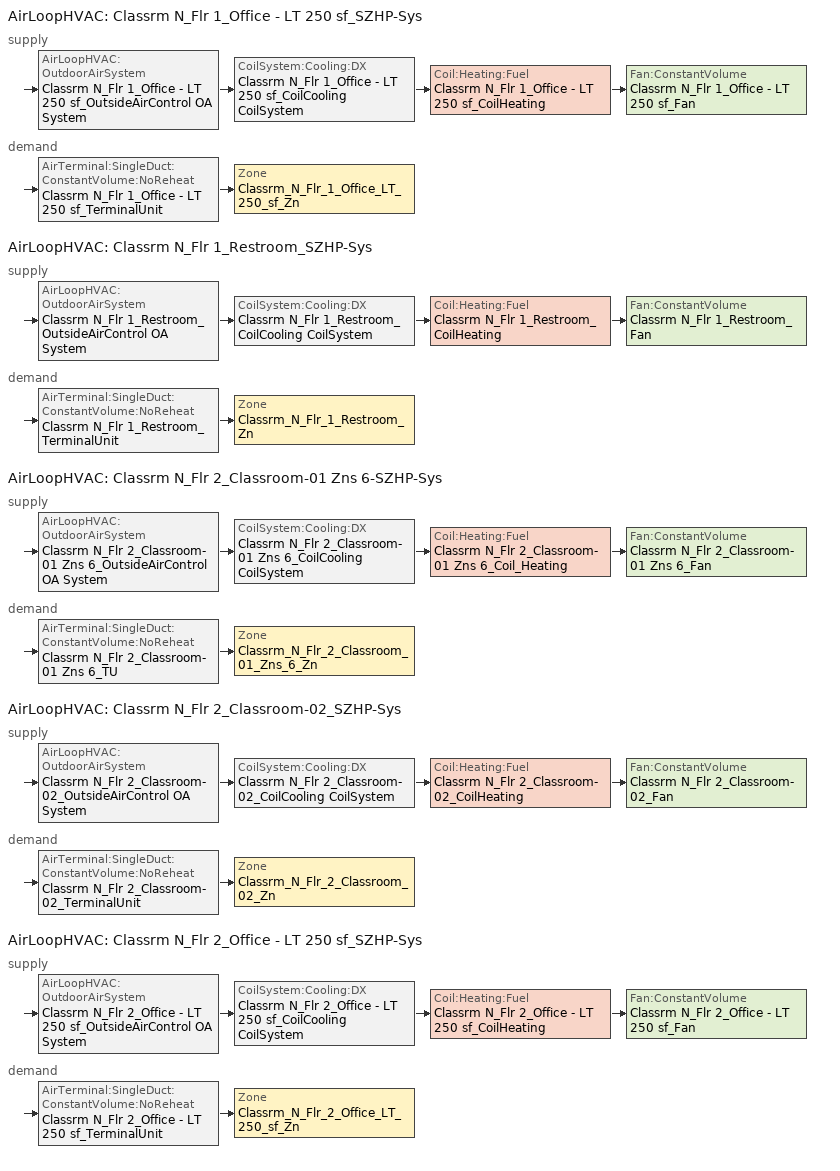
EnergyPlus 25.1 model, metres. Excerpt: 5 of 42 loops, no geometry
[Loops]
AirLoopHVAC 'Classrm N_Flr 1_Office - LT 250 sf_SZHP-Sys'
 supply: AirLoopHVAC:OutdoorAirSystem 'Classrm N_Flr 1_Office - LT 250 sf_OutsideAirControl OA System' > CoilSystem:Cooling:DX 'Classrm N_Flr 1_Office - LT 250 sf_CoilCooling CoilSystem' > Coil:Heating:Fuel 'Classrm N_Flr 1_Office - LT 250 sf_CoilHeating' > Fan:ConstantVolume 'Classrm N_Flr 1_Office - LT 250 sf_Fan'
 demand: AirTerminal:SingleDuct:ConstantVolume:NoReheat 'Classrm N_Flr 1_Office - LT 250 sf_TerminalUnit' > Zone 'Classrm_N_Flr_1_Office_LT_250_sf_Zn'
AirLoopHVAC 'Classrm N_Flr 1_Restroom_SZHP-Sys'
 supply: AirLoopHVAC:OutdoorAirSystem 'Classrm N_Flr 1_Restroom_OutsideAirControl OA System' > CoilSystem:Cooling:DX 'Classrm N_Flr 1_Restroom_CoilCooling CoilSystem' > Coil:Heating:Fuel 'Classrm N_Flr 1_Restroom_CoilHeating' > Fan:ConstantVolume 'Classrm N_Flr 1_Restroom_Fan'
 demand: AirTerminal:SingleDuct:ConstantVolume:NoReheat 'Classrm N_Flr 1_Restroom_TerminalUnit' > Zone 'Classrm_N_Flr_1_Restroom_Zn'
AirLoopHVAC 'Classrm N_Flr 2_Classroom-01 Zns 6-SZHP-Sys'
 supply: AirLoopHVAC:OutdoorAirSystem 'Classrm N_Flr 2_Classroom-01 Zns 6_OutsideAirControl OA System' > CoilSystem:Cooling:DX 'Classrm N_Flr 2_Classroom-01 Zns 6_CoilCooling CoilSystem' > Coil:Heating:Fuel 'Classrm N_Flr 2_Classroom-01 Zns 6_Coil_Heating' > Fan:ConstantVolume 'Classrm N_Flr 2_Classroom-01 Zns 6_Fan'
 demand: AirTerminal:SingleDuct:ConstantVolume:NoReheat 'Classrm N_Flr 2_Classroom-01 Zns 6_TU' > Zone 'Classrm_N_Flr_2_Classroom_01_Zns_6_Zn'
AirLoopHVAC 'Classrm N_Flr 2_Classroom-02_SZHP-Sys'
 supply: AirLoopHVAC:OutdoorAirSystem 'Classrm N_Flr 2_Classroom-02_OutsideAirControl OA System' > CoilSystem:Cooling:DX 'Classrm N_Flr 2_Classroom-02_CoilCooling CoilSystem' > Coil:Heating:Fuel 'Classrm N_Flr 2_Classroom-02_CoilHeating' > Fan:ConstantVolume 'Classrm N_Flr 2_Classroom-02_Fan'
 demand: AirTerminal:SingleDuct:ConstantVolume:NoReheat 'Classrm N_Flr 2_Classroom-02_TerminalUnit' > Zone 'Classrm_N_Flr_2_Classroom_02_Zn'
AirLoopHVAC 'Classrm N_Flr 2_Office - LT 250 sf_SZHP-Sys'
 supply: AirLoopHVAC:OutdoorAirSystem 'Classrm N_Flr 2_Office - LT 250 sf_OutsideAirControl OA System' > CoilSystem:Cooling:DX 'Classrm N_Flr 2_Office - LT 250 sf_CoilCooling CoilSystem' > Coil:Heating:Fuel 'Classrm N_Flr 2_Office - LT 250 sf_CoilHeating' > Fan:ConstantVolume 'Classrm N_Flr 2_Office - LT 250 sf_Fan'
 demand: AirTerminal:SingleDuct:ConstantVolume:NoReheat 'Classrm N_Flr 2_Office - LT 250 sf_TerminalUnit' > Zone 'Classrm_N_Flr_2_Office_LT_250_sf_Zn'
[DesignSpecification:OutdoorAir] Outdoor Air Method=Maximum; Outdoor Air Flow per Person {m3/s-person}=7.07921e-05; Outdoor Air Flow per Zone Floor Area {m3/s-m2}=0.000762; Outdoor Air Flow per Zone {m3/s}=0; Outdoor Air Flow Air Changes per Hour {1/hr}=0; Outdoor Air Schedule=SchoolK8ClassroomHVACAvail
DSOA_Classrm_N_Flr_1_Office_LT_250_sf_Zn; DSOA_Classrm_N_Flr_2_Office_LT_250_sf_Zn; DSOA_Classrm_N_Flr_1_Restroom_Zn; DSOA_Classrm_N_Flr_2_Classroom_01_Zns_6_Zn; DSOA_Classrm_N_Flr_2_Classroom_02_Zn
[Sizing:Zone] Zone Cooling Design Supply Air Temperature Input Method=TemperatureDifference; Zone Cooling Design Supply Air Temperature {C}=14; Zone Cooling Design Supply Air Temperature Difference {deltaC}=11.1111; Zone Heating Design Supply Air Temperature Input Method=TemperatureDifference; Zone Heating Design Supply Air Temperature {C}=40; Zone Heating Design Supply Air Temperature Difference {deltaC}=13.8889; Zone Cooling Design Supply Air Humidity Ratio {kgWater/kgDryAir}=0.0085; Zone Heating Design Supply Air Humidity Ratio {kgWater/kgDryAir}=0.008; Zone Heating Sizing Factor=1; Zone Cooling Sizing Factor=1; Cooling Design Air Flow Method=DesignDay; Cooling Design Air Flow Rate {m3/s}=0; Cooling Minimum Air Flow per Zone Floor Area {m3/s-m2}=0; Cooling Minimum Air Flow {m3/s}=0; Cooling Minimum Air Flow Fraction=0; Heating Design Air Flow Method=DesignDay; Heating Design Air Flow Rate {m3/s}=0; Heating Maximum Air Flow per Zone Floor Area {m3/s-m2}=0; Heating Maximum Air Flow {m3/s}=0; Heating Maximum Air Flow Fraction=0; Account for Dedicated Outdoor Air System=No; Zone Load Sizing Method=Sensible Load Only No Latent Load; Zone Latent Cooling Design Supply Air Humidity Ratio Input Method=HumidityRatioDifference; Zone Cooling Design Supply Air Humidity Ratio Difference {kgWater/kgDryAir}=0.005; Zone Latent Heating Design Supply Air Humidity Ratio Input Method=HumidityRatioDifference; Zone Humidification Design Supply Air Humidity Ratio Difference {kgWater/kgDryAir}=0.005
Name | Design Specification Outdoor Air Object
Classrm_N_Flr_1_Office_LT_250_sf_Zn | DSOA_Classrm_N_Flr_1_Office_LT_250_sf_Zn
Classrm_N_Flr_1_Restroom_Zn | DSOA_Classrm_N_Flr_1_Restroom_Zn
Classrm_N_Flr_2_Classroom_01_Zns_6_Zn | DSOA_Classrm_N_Flr_2_Classroom_01_Zns_6_Zn
Classrm_N_Flr_2_Classroom_02_Zn | DSOA_Classrm_N_Flr_2_Classroom_02_Zn
Classrm_N_Flr_2_Office_LT_250_sf_Zn | DSOA_Classrm_N_Flr_2_Office_LT_250_sf_Zn
[Sizing:System] Type of Load to Size On=Sensible; Design Outdoor Air Flow Rate {m3/s}=Autosize; Central Heating Maximum System Air Flow Ratio=1; Preheat Design Temperature {C}=5.68434e-14; Preheat Design Humidity Ratio {kgWater/kgDryAir}=0; Precool Design Temperature {C}=5.68434e-14; Precool Design Humidity Ratio {kgWater/kgDryAir}=0; Central Cooling Design Supply Air Temperature {C}=12.7778; Central Heating Design Supply Air Temperature {C}=35; Type of Zone Sum to Use=NonCoincident; 100% Outdoor Air in Cooling=No; 100% Outdoor Air in Heating=No; Central Cooling Design Supply Air Humidity Ratio {kgWater/kgDryAir}=0.0085; Central Heating Design Supply Air Humidity Ratio {kgWater/kgDryAir}=0.008; Cooling Supply Air Flow Rate Method=DesignDay; Cooling Supply Air Flow Rate {m3/s}=0; Cooling Supply Air Flow Rate Per Floor Area {m3/s-m2}=0.00996765; Cooling Fraction of Autosized Cooling Supply Air Flow Rate=1; Cooling Supply Air Flow Rate Per Unit Cooling Capacity {m3/s-W}=3.94755e-05; Heating Supply Air Flow Rate Method=DesignDay; Heating Supply Air Flow Rate {m3/s}=0; Heating Supply Air Flow Rate Per Floor Area {m3/s-m2}=0.00996765; Heating Fraction of Autosized Heating Supply Air Flow Rate=1; Heating Fraction of Autosized Cooling Supply Air Flow Rate=1; Heating Supply Air Flow Rate Per Unit Heating Capacity {m3/s-W}=3.15882e-05; System Outdoor Air Method=ZoneSum; Zone Maximum Outdoor Air Fraction=1; Cooling Design Capacity Method=CoolingDesignCapacity; Cooling Design Capacity {W}=Autosize; Cooling Design Capacity Per Floor Area {W/m2}=234.7; Fraction of Autosized Cooling Design Capacity=1; Heating Design Capacity Method=HeatingDesignCapacity; Heating Design Capacity {W}=Autosize; Heating Design Capacity Per Floor Area {W/m2}=157; Fraction of Autosized Heating Design Capacity=1; Central Cooling Capacity Control Method=OnOff; Occupant Diversity=Autosize
Classrm N_Flr 1_Office - LT 250 sf_SZHP-Sys; Classrm N_Flr 1_Restroom_SZHP-Sys; Classrm N_Flr 2_Classroom-01 Zns 6-SZHP-Sys; Classrm N_Flr 2_Classroom-02_SZHP-Sys; Classrm N_Flr 2_Office - LT 250 sf_SZHP-Sys
[AirTerminal:SingleDuct:ConstantVolume:NoReheat] Availability Schedule=Always On Discrete; Maximum Air Flow Rate {m3/s}=Autosize
Classrm N_Flr 1_Office - LT 250 sf_TerminalUnit; Classrm N_Flr 1_Restroom_TerminalUnit; Classrm N_Flr 2_Classroom-01 Zns 6_TU; Classrm N_Flr 2_Classroom-02_TerminalUnit; Classrm N_Flr 2_Office - LT 250 sf_TerminalUnit
[Zone equipment]
Classrm_N_Flr_1_Office_LT_250_sf_Zn: Classrm N_Flr 1_Office - LT 250 sf_TerminalUnit
Classrm_N_Flr_1_Restroom_Zn: Classrm N_Flr 1_Restroom_Zn PropExhFan, Classrm N_Flr 1_Restroom_TerminalUnit
Classrm_N_Flr_2_Classroom_01_Zns_6_Zn: Classrm N_Flr 2_Classroom-01 Zns 6_TU
Classrm_N_Flr_2_Classroom_02_Zn: Classrm N_Flr 2_Classroom-02_TerminalUnit
Classrm_N_Flr_2_Office_LT_250_sf_Zn: Classrm N_Flr 2_Office - LT 250 sf_TerminalUnit
[Fan:ConstantVolume] Availability Schedule=SchoolK8ClassroomHVACAvail; Fan Total Efficiency=0.57; Pressure Rise {Pa}=891.71; Maximum Flow Rate {m3/s}=Autosize; Motor Efficiency=0.88; Motor In Airstream Fraction=1
Classrm N_Flr 1_Office - LT 250 sf_Fan; Classrm N_Flr 1_Restroom_Fan; Classrm N_Flr 2_Classroom-01 Zns 6_Fan; Classrm N_Flr 2_Classroom-02_Fan; Classrm N_Flr 2_Office - LT 250 sf_Fan
[Fan:ZoneExhaust]
Classrm N_Flr 1_Restroom_Zn PropExhFan: Availability Schedule=SchoolK8ClassroomHVACAvail; Fan Total Efficiency=0.55575; Pressure Rise {Pa}=235.627; Maximum Flow Rate {m3/s}=0.117987; System Availability Manager Coupling Mode=Decoupled; Balanced Exhaust Fraction Schedule=Always On Discrete
[Coil:Cooling:DX:SingleSpeed] Availability Schedule=Always On Discrete; Gross Rated Total Cooling Capacity {W}=autosize; Gross Rated Sensible Heat Ratio=Autosize; Rated Air Flow Rate {m3/s}=Autosize; 2017 Rated Evaporator Fan Power Per Volume Flow Rate {W/(m3/s)}=773.3; 2023 Rated Evaporator Fan Power Per Volume Flow Rate {W/(m3/s)}=934.4; Total Cooling Capacity Function of Temperature Curve=CoilClgDXQRatio_fTwbToadbSI; Total Cooling Capacity Function of Flow Fraction Curve=CoilClgDXSnglQRatio_fCFMRatio; Energy Input Ratio Function of Flow Fraction Curve=CoilClgDXSnglEIRRatio_fCFMRatio; Part Load Fraction Correlation Curve=CoilClgDXSEEREIRRatio_fQFrac; Minimum Outdoor Dry-Bulb Temperature for Compressor Operation {C}=-25; Nominal Time for Condensate Removal to Begin {s}=0; Ratio of Initial Moisture Evaporation Rate and Steady State Latent Capacity=0; Maximum Cycling Rate {cycles/hr}=0; Latent Capacity Time Constant {s}=0; Condenser Type=AirCooled; Evaporative Condenser Effectiveness=0.9; Evaporative Condenser Air Flow Rate {m3/s}=Autosize; Evaporative Condenser Pump Rated Power Consumption {W}=Autosize; Maximum Outdoor Dry-Bulb Temperature for Crankcase Heater Operation {C}=10; Basin Heater Capacity {W/K}=0; Basin Heater Setpoint Temperature {C}=2
Name | Gross Rated Cooling COP {W/W} | Energy Input Ratio Function of Temperature Curve | Crankcase Heater Capacity {W}
Classrm N_Flr 1_Office - LT 250 sf_CoilCooling | 3.84 | CoilClgDXSEEREIR_fTwbToadbSI-3 | 7.20219
Classrm N_Flr 1_Restroom_CoilCooling | 3.84 | CoilClgDXSEEREIR_fTwbToadbSI-4 | 13.3157
Classrm N_Flr 2_Classroom-01 Zns 6_CoilCooling | 3.42 | CoilClgDXSEEREIR_fTwbToadbSI-5 | 151.33
Classrm N_Flr 2_Classroom-02_CoilCooling | 3.91 | CoilClgDXSEEREIR_fTwbToadbSI-6 | 25.0402
Classrm N_Flr 2_Office - LT 250 sf_CoilCooling | 3.84 | CoilClgDXSEEREIR_fTwbToadbSI-7 | 7.20219
[Coil:Heating:Fuel] Availability Schedule=Always On Discrete; Fuel Type=NaturalGas; Burner Efficiency=0.8; Nominal Capacity {W}=Autosize; On Cycle Parasitic Electric Load {W}=0; Part Load Fraction Correlation Curve=CoilHtgFurnFIRRatio_fQRatio; Off Cycle Parasitic Fuel Load {W}=0
Classrm N_Flr 1_Office - LT 250 sf_CoilHeating; Classrm N_Flr 1_Restroom_CoilHeating; Classrm N_Flr 2_Classroom-01 Zns 6_Coil_Heating; Classrm N_Flr 2_Classroom-02_CoilHeating; Classrm N_Flr 2_Office - LT 250 sf_CoilHeating
[CoilSystem:Cooling:DX] Availability Schedule=Always On Discrete
Name | Cooling Coil
Classrm N_Flr 1_Office - LT 250 sf_CoilCooling CoilSystem | Classrm N_Flr 1_Office - LT 250 sf_CoilCooling
Classrm N_Flr 1_Restroom_CoilCooling CoilSystem | Classrm N_Flr 1_Restroom_CoilCooling
Classrm N_Flr 2_Classroom-01 Zns 6_CoilCooling CoilSystem | Classrm N_Flr 2_Classroom-01 Zns 6_CoilCooling
Classrm N_Flr 2_Classroom-02_CoilCooling CoilSystem | Classrm N_Flr 2_Classroom-02_CoilCooling
Classrm N_Flr 2_Office - LT 250 sf_CoilCooling CoilSystem | Classrm N_Flr 2_Office - LT 250 sf_CoilCooling
[Controller:OutdoorAir] Minimum Outdoor Air Flow Rate {m3/s}=0; Maximum Outdoor Air Flow Rate {m3/s}=Autosize; Economizer Control Type=NoEconomizer; Economizer Control Action Type=ModulateFlow; Economizer Maximum Limit Enthalpy {J/kg}=64000; Lockout Type=NoLockout; Minimum Limit Type=FixedMinimum; Minimum Outdoor Air Schedule=SchoolK8ClassroomHVACAvail; High Humidity Control=No; Control High Indoor Humidity Based on Outdoor Humidity Ratio=Yes; Heat Recovery Bypass Control Type=BypassWhenWithinEconomizerLimits; Economizer Operation Staging=InterlockedWithMechanicalCooling
Name | Mechanical Ventilation Controller
Classrm N_Flr 1_Office - LT 250 sf_OutsideAirControl | Classrm N_Flr 1_Office - LT 250 sf_OutsideAirControl Mech Vent Controller
Classrm N_Flr 1_Restroom_OutsideAirControl | Classrm N_Flr 1_Restroom_OutsideAirControl Mech Vent Controller
Classrm N_Flr 2_Classroom-01 Zns 6_OutsideAirControl | Classrm N_Flr 2_Classroom-01 Zns 6_OutsideAirControl Mech Vent Controller
Classrm N_Flr 2_Classroom-02_OutsideAirControl | Classrm N_Flr 2_Classroom-02_OutsideAirControl Mech Vent Controller
Classrm N_Flr 2_Office - LT 250 sf_OutsideAirControl | Classrm N_Flr 2_Office - LT 250 sf_OutsideAirControl Mech Vent Controller
[Controller:MechanicalVentilation] Availability Schedule=SchoolK8ClassroomHVACAvail; Demand Controlled Ventilation=No; System Outdoor Air Method=ZoneSum
Name | Zone or ZoneList 1 | Design Specification Outdoor Air Object Name 1
Classrm N_Flr 1_Office - LT 250 sf_OutsideAirControl Mech Vent Controller | Classrm_N_Flr_1_Office_LT_250_sf_Zn | DSOA_Classrm_N_Flr_1_Office_LT_250_sf_Zn
Classrm N_Flr 1_Restroom_OutsideAirControl Mech Vent Controller | Classrm_N_Flr_1_Restroom_Zn | DSOA_Classrm_N_Flr_1_Restroom_Zn
Classrm N_Flr 2_Classroom-01 Zns 6_OutsideAirControl Mech Vent Controller | Classrm_N_Flr_2_Classroom_01_Zns_6_Zn | DSOA_Classrm_N_Flr_2_Classroom_01_Zns_6_Zn
Classrm N_Flr 2_Classroom-02_OutsideAirControl Mech Vent Controller | Classrm_N_Flr_2_Classroom_02_Zn | DSOA_Classrm_N_Flr_2_Classroom_02_Zn
Classrm N_Flr 2_Office - LT 250 sf_OutsideAirControl Mech Vent Controller | Classrm_N_Flr_2_Office_LT_250_sf_Zn | DSOA_Classrm_N_Flr_2_Office_LT_250_sf_Zn
[AirLoopHVAC] Design Supply Air Flow Rate {m3/s}=Autosize; Design Return Air Flow Fraction of Supply Air Flow=1
Classrm N_Flr 1_Office - LT 250 sf_SZHP-Sys; Classrm N_Flr 1_Restroom_SZHP-Sys; Classrm N_Flr 2_Classroom-01 Zns 6-SZHP-Sys; Classrm N_Flr 2_Classroom-02_SZHP-Sys; Classrm N_Flr 2_Office - LT 250 sf_SZHP-Sys
[AvailabilityManager:NightCycle] Applicability Schedule=Always On Discrete; Fan Schedule=SchoolK8ClassroomHVACAvail; Control Type=CycleOnControlZone; Thermostat Tolerance {deltaC}=1.11111; Cycling Run Time Control Type=ThermostatWithMinimumRunTime; Cycling Run Time {s}=900
Name | Control Zone or Zone List
Availability Manager Night Cycle 3 | Classrm_N_Flr_1_Office_LT_250_sf_Zn
Availability Manager Night Cycle 4 | Classrm_N_Flr_1_Restroom_Zn
Availability Manager Night Cycle 5 | Classrm_N_Flr_2_Classroom_01_Zns_6_Zn
Availability Manager Night Cycle 6 | Classrm_N_Flr_2_Classroom_02_Zn
Availability Manager Night Cycle 7 | Classrm_N_Flr_2_Office_LT_250_sf_Zn
[SetpointManager:SingleZone:Reheat] Control Variable=Temperature; Minimum Supply Air Temperature {C}=-99; Maximum Supply Air Temperature {C}=99
Name | Control Zone | Setpoint Node or NodeList
Setpoint Manager Single Zone Reheat 3 | Classrm_N_Flr_1_Office_LT_250_sf_Zn | Classrm N_Flr 1_Office - LT 250 sf_Fan Outlet Node
Setpoint Manager Single Zone Reheat 4 | Classrm_N_Flr_1_Restroom_Zn | Classrm N_Flr 1_Restroom_Fan Outlet Node
Setpoint Manager Single Zone Reheat 5 | Classrm_N_Flr_2_Classroom_01_Zns_6_Zn | Classrm N_Flr 2_Classroom-01 Zns 6_Fan Outlet Node
Setpoint Manager Single Zone Reheat 6 | Classrm_N_Flr_2_Classroom_02_Zn | Classrm N_Flr 2_Classroom-02_Fan Outlet Node
Setpoint Manager Single Zone Reheat 7 | Classrm_N_Flr_2_Office_LT_250_sf_Zn | Classrm N_Flr 2_Office - LT 250 sf_Fan Outlet Node
[SetpointManager:MixedAir] Control Variable=Temperature
Name | Setpoint Node or NodeList
Classrm N_Flr 1_Office - LT 250 sf_OutsideAirControl OA System Mixed Air Node OS Default SPM | Classrm N_Flr 1_Office - LT 250 sf_OutsideAirControl OA System Mixed Air Node
Classrm N_Flr 1_Office - LT 250 sf_CoilCooling Outlet Node OS Default SPM | Classrm N_Flr 1_Office - LT 250 sf_CoilCooling Outlet Node
Classrm N_Flr 1_Office - LT 250 sf_CoilHeating Outlet Node OS Default SPM | Classrm N_Flr 1_Office - LT 250 sf_CoilHeating Outlet Node
Classrm N_Flr 1_Restroom_OutsideAirControl OA System Mixed Air Node OS Default SPM | Classrm N_Flr 1_Restroom_OutsideAirControl OA System Mixed Air Node
Classrm N_Flr 1_Restroom_CoilCooling Outlet Node OS Default SPM | Classrm N_Flr 1_Restroom_CoilCooling Outlet Node
Classrm N_Flr 1_Restroom_CoilHeating Outlet Node OS Default SPM | Classrm N_Flr 1_Restroom_CoilHeating Outlet Node
Classrm N_Flr 2_Classroom-01 Zns 6_OutsideAirControl OA System Mixed Air Node OS Default SPM | Classrm N_Flr 2_Classroom-01 Zns 6_OutsideAirControl OA System Mixed Air Node
Classrm N_Flr 2_Classroom-01 Zns 6_CoilCooling Outlet Node OS Default SPM | Classrm N_Flr 2_Classroom-01 Zns 6_CoilCooling Outlet Node
Classrm N_Flr 2_Classroom-01 Zns 6_Coil_Heating Outlet Node OS Default SPM | Classrm N_Flr 2_Classroom-01 Zns 6_Coil_Heating Outlet Node
Classrm N_Flr 2_Classroom-02_OutsideAirControl OA System Mixed Air Node OS Default SPM | Classrm N_Flr 2_Classroom-02_OutsideAirControl OA System Mixed Air Node
Classrm N_Flr 2_Classroom-02_CoilCooling Outlet Node OS Default SPM | Classrm N_Flr 2_Classroom-02_CoilCooling Outlet Node
Classrm N_Flr 2_Classroom-02_CoilHeating Outlet Node OS Default SPM | Classrm N_Flr 2_Classroom-02_CoilHeating Outlet Node
Classrm N_Flr 2_Office - LT 250 sf_OutsideAirControl OA System Mixed Air Node OS Default SPM | Classrm N_Flr 2_Office - LT 250 sf_OutsideAirControl OA System Mixed Air Node
Classrm N_Flr 2_Office - LT 250 sf_CoilCooling Outlet Node OS Default SPM | Classrm N_Flr 2_Office - LT 250 sf_CoilCooling Outlet Node
Classrm N_Flr 2_Office - LT 250 sf_CoilHeating Outlet Node OS Default SPM | Classrm N_Flr 2_Office - LT 250 sf_CoilHeating Outlet Node
[Schedule:Day:Hourly]
SchoolK8ClassroomHVACAvailWD: 0, 0, 0, 0, 0, 0, 1, 1, 1, 1, 1, 1, 1, 1, 1, 1, 1, 1, 1, 1, 1, 1, 0, 0
SchoolK8ClassroomHVACAvailSat: 0, 0, 0, 0, 0, 0, 0, 1, 1, 1, 1, 1, 1, 0, 0, 0, 0, 0, 0, 0, 0, 0, 0, 0
SchoolK8ClassroomHVACAvailSun: 0, 0, 0, 0, 0, 0, 0, 0, 0, 0, 0, 0, 0, 0, 0, 0, 0, 0, 0, 0, 0, 0, 0, 0
[Schedule:Week:Daily]
SchoolK8ClassroomHVACAvailWk: SchoolK8ClassroomHVACAvailSun, SchoolK8ClassroomHVACAvailWD, SchoolK8ClassroomHVACAvailWD, SchoolK8ClassroomHVACAvailWD, SchoolK8ClassroomHVACAvailWD, SchoolK8ClassroomHVACAvailWD, SchoolK8ClassroomHVACAvailSat, SchoolK8ClassroomHVACAvailSun, SchoolK8ClassroomHVACAvailWD, SchoolK8ClassroomHVACAvailWD, SchoolK8ClassroomHVACAvailSun, SchoolK8ClassroomHVACAvailSun
[Schedule:Year]
SchoolK8ClassroomHVACAvail: SchoolK8ClassroomHVACAvailWk, 1, 1, 12, 31
[Schedule:Constant]
Always On Discrete: Hourly Value=1
[Curve:Quadratic]
Name | Coefficient1 Constant | Coefficient2 x | Coefficient3 x**2 | Minimum Value of x | Maximum Value of x | Minimum Curve Output | Maximum Curve Output
CoilClgDXSnglQRatio_fCFMRatio | 0.8 | 0.2 | 0 | 0 | 100 | 0.8
CoilClgDXSnglEIRRatio_fCFMRatio | 1.156 | -0.1816 | 0.0256 | 0 | 100
CoilHtgFurnFIRRatio_fQRatio | 0.01861 | 1.09421 | -0.112819 | 0.7 | 1 | 0.73 | 1
[Curve:Cubic]
CoilClgDXSEEREIRRatio_fQFrac: Coefficient1 Constant=1; Coefficient2 x=0; Coefficient3 x**2=0; Coefficient4 x**3=0; Minimum Value of x=0.7; Maximum Value of x=1; Minimum Curve Output=1; Maximum Curve Output=1
[Curve:Biquadratic]
CoilClgDXQRatio_fTwbToadbSI: Coefficient1 Constant=0.86779; Coefficient2 x=0.014245; Coefficient3 x**2=0.000554; Coefficient4 y=-0.007569; Coefficient5 y**2=3.2e-05; Coefficient6 x*y=-0.000191; Minimum Value of x=13.89; Maximum Value of x=25; Minimum Value of y=23.89; Maximum Value of y=46.11; Minimum Curve Output=0.77; Maximum Curve Output=1.29
[Table:IndependentVariable]
CoilClgDXSEEREIR_fTwbToadbSI-3_IndependentVariable_0; CoilClgDXSEEREIR_fTwbToadbSI-4_IndependentVariable_0; CoilClgDXSEEREIR_fTwbToadbSI-5_IndependentVariable_0; CoilClgDXSEEREIR_fTwbToadbSI-6_IndependentVariable_0; CoilClgDXSEEREIR_fTwbToadbSI-7_IndependentVariable_0: Cubic, Constant, 13.89, 25, Temperature, 13.89, 19.44, 25
CoilClgDXSEEREIR_fTwbToadbSI-3_IndependentVariable_1; CoilClgDXSEEREIR_fTwbToadbSI-4_IndependentVariable_1; CoilClgDXSEEREIR_fTwbToadbSI-5_IndependentVariable_1; CoilClgDXSEEREIR_fTwbToadbSI-6_IndependentVariable_1: Cubic, Constant, 27.78, 43.33, Temperature, 27.78, 35, 43.33
[Table:IndependentVariableList]
CoilClgDXSEEREIR_fTwbToadbSI-3_IndependentVariableList: CoilClgDXSEEREIR_fTwbToadbSI-3_IndependentVariable_0, CoilClgDXSEEREIR_fTwbToadbSI-3_IndependentVariable_1
CoilClgDXSEEREIR_fTwbToadbSI-4_IndependentVariableList: CoilClgDXSEEREIR_fTwbToadbSI-4_IndependentVariable_0, CoilClgDXSEEREIR_fTwbToadbSI-4_IndependentVariable_1
CoilClgDXSEEREIR_fTwbToadbSI-5_IndependentVariableList: CoilClgDXSEEREIR_fTwbToadbSI-5_IndependentVariable_0, CoilClgDXSEEREIR_fTwbToadbSI-5_IndependentVariable_1
CoilClgDXSEEREIR_fTwbToadbSI-6_IndependentVariableList: CoilClgDXSEEREIR_fTwbToadbSI-6_IndependentVariable_0, CoilClgDXSEEREIR_fTwbToadbSI-6_IndependentVariable_1
CoilClgDXSEEREIR_fTwbToadbSI-7_IndependentVariableList: CoilClgDXSEEREIR_fTwbToadbSI-7_IndependentVariable_0, CoilClgDXSEEREIR_fTwbToadbSI-7_IndependentVariable_1
[Table:Lookup]
CoilClgDXSEEREIR_fTwbToadbSI-3: CoilClgDXSEEREIR_fTwbToadbSI-3_IndependentVariableList, DivisorOnly, 1, Dimensionless, 0.916875, 1.16301, 1.41138, 0.78414, 1, 1.21791, 0.690413, 0.884805, 1.08116
CoilClgDXSEEREIR_fTwbToadbSI-4: CoilClgDXSEEREIR_fTwbToadbSI-4_IndependentVariableList, DivisorOnly, 1, Dimensionless, 0.916875, 1.16301, 1.41138, 0.78414, 1, 1.21791, 0.690413, 0.884805, 1.08116
CoilClgDXSEEREIR_fTwbToadbSI-5: CoilClgDXSEEREIR_fTwbToadbSI-5_IndependentVariableList, DivisorOnly, 1, Dimensionless, 0.916875, 1.16301, 1.41138, 0.78414, 1, 1.21791, 0.690413, 0.884805, 1.08116
CoilClgDXSEEREIR_fTwbToadbSI-6: CoilClgDXSEEREIR_fTwbToadbSI-6_IndependentVariableList, DivisorOnly, 1, Dimensionless, 0.916875, 1.16301, 1.41138, 0.78414, 1, 1.21791, 0.690413, 0.884805, 1.08116
CoilClgDXSEEREIR_fTwbToadbSI-7: CoilClgDXSEEREIR_fTwbToadbSI-7_IndependentVariableList, DivisorOnly, 1, Dimensionless, 0.916875, 1.16301, 1.41138, 0.78414, 1, 1.21791, 0.690413, 0.884805, 1.08116
